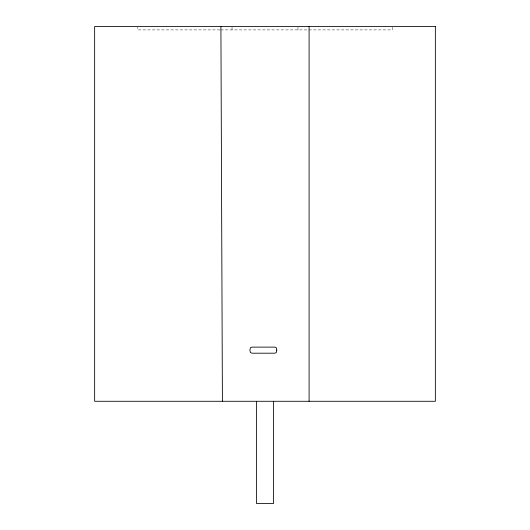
<?xml version="1.0" encoding="UTF-8"?>
<svg xmlns="http://www.w3.org/2000/svg" width="530" height="530" viewBox="0 0 530 530"><rect width="100%" height="100%" fill="white"/><g stroke="black" fill="none" stroke-linecap="round" stroke-linejoin="round"><path stroke-width="0.4" stroke-dasharray="2.65 1.99" d="M219.897 29.905L137.601 29.905L137.601 27.182M220.705 29.905L392.399 29.905L392.399 27.182M297.973 27.182L297.973 29.905M232.027 27.182L232.027 29.905"/><path stroke-width="0.79" d="M220.911 26.5L222.408 401.283M309.089 26.5L309.089 401.283M273.52 401.283L273.52 503.5L256.48 503.5L256.48 401.283M276.799 350.138L276.309 352.529L274.878 353.199L251.896 353.199L250.412 352.51L249.915 350.138L250.412 347.786L251.896 347.117L274.878 347.117L276.282 347.759L276.799 350.138M435.355 26.5L94.645 26.5L94.645 401.283L435.355 401.283L435.355 26.5"/></g></svg>
